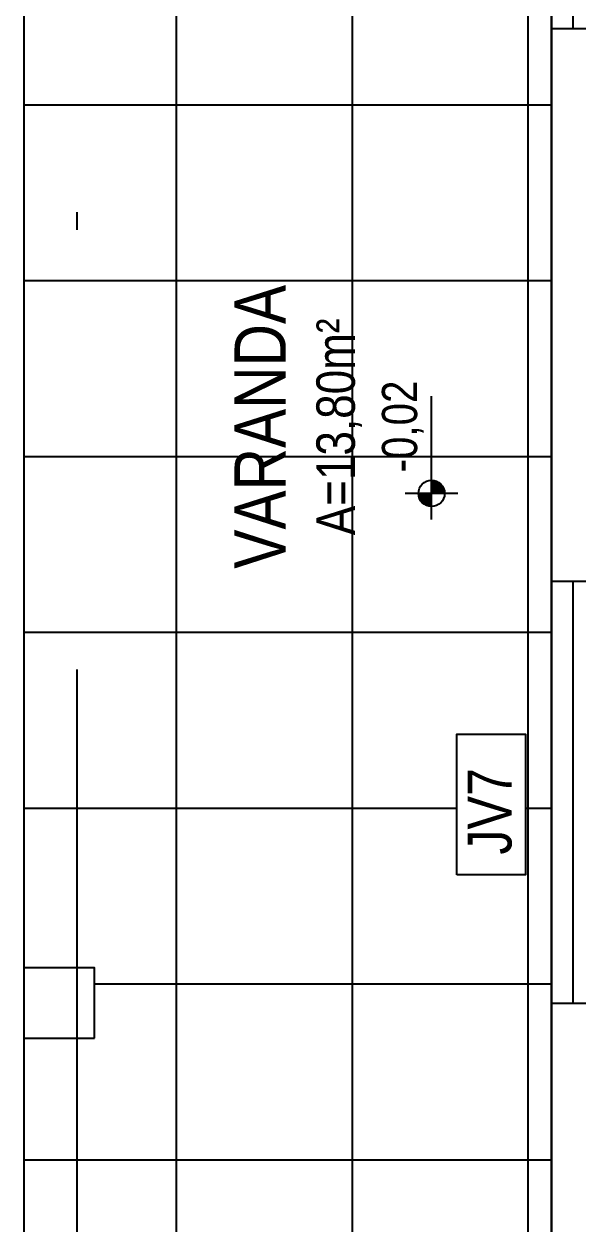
# Model space of a CAD drawing. Header units: millimetres. Extents: x 3923 to 4007, y 744 to 982.
# Drawn here: x 3954.81 to 3957.96, y 832.34 to 839.17 of the extents above; entities that cross this region are included whole.
import ezdxf
from ezdxf.enums import TextEntityAlignment as Align

# ---------------------------------------------------------------- set-up
doc = ezdxf.new("R2010")
doc.units = ezdxf.units.MM
doc.header["$LTSCALE"] = 20
doc.linetypes.add('DASHDOT2', pattern=[0.5, 0.25, -0.125, 0, -0.125])
doc.linetypes.add('HIDDEN2', pattern=[0.1875, 0.125, -0.0625])
doc.layers.add('E-txt-g', color=3, linetype='Continuous')
doc.layers.add('HIDROSSANITÁRIO', color=8, linetype='Continuous')
doc.layers.add('E-Txt-W', color=7, linetype='Continuous', lineweight=20)
doc.styles.add('F2', font='ARIALN.TTF')
doc.styles.add('REG60', font='romans.shx', dxfattribs={"width": 0.8, "height": 0.15})
doc.styles.add('REG80', font='romans.shx', dxfattribs={"width": 0.8, "height": 0.2})

# ---------------------------------------------------------------- blocks, each defined once
blk = doc.blocks.new('TXT-AMB75')
at = {"layer": 'E-txt-g', "style": 'REG80', "width": 0.8, "flags": 8}
blk.add_attdef('TXT', text='', height=0.2, dxfattribs=at).set_placement((0.0055, 0.2964), align=Align.CENTER)
at = {"layer": 'E-Txt-W', "style": 'REG60', "width": 0.8, "flags": 8}
blk.add_attdef('TXT', text='', height=0.15, dxfattribs=at).set_placement((0.0055, 0.0271), align=Align.CENTER)
blk = doc.blocks.new('NV')
at = {"color": 4, "linetype": 'ByBlock', "ltscale": 0.5}
for p, q in [((-1.4143, -0.1421), (-1.4143, 0.1067)), ((-1.5387, -0.0177), (-0.9535, -0.0177))]:
    blk.add_line(p, q, dxfattribs=at)
at = {"color": 4, "ltscale": 2.5}
blk.add_circle((-1.4143, -0.0177), 0.0622, dxfattribs=at)
at = {"color": 4}
for points in [[(-1.4143, -0.0177), (-1.4583, 0.0263), (-1.4765, -0.0177), (-1.4717, 0.0061)], [(-1.4143, -0.0177), (-1.4143, 0.0445), (-1.4583, 0.0263), (-1.4381, 0.0398)], [(-1.4143, -0.0177), (-1.3521, -0.0177), (-1.3703, -0.0617), (-1.3568, -0.0415)], [(-1.4143, -0.0177), (-1.3703, -0.0617), (-1.4143, -0.0799), (-1.3905, -0.0752)]]:
    blk.add_solid(points, dxfattribs=at)
at = {"layer": 'E-Txt-W', "color": 4, "ltscale": 2.5, "style": 'F2'}
blk.add_attdef('COTAPISO', (-1.3058, 0.0735), '', height=0.15, dxfattribs=at)

msp = doc.modelspace()

# ---------------------------------------------------------------- hatches: boundary and pattern name
at = {"layer": 'HIDROSSANITÁRIO'}
h = msp.add_hatch(dxfattribs=at)
h.set_pattern_fill('ANSI37,_O', color=8, scale=8, angle=135)
h.set_pattern_definition([(180, (4034.6798, -2297.2923), (-3e-16, -1), []), (270, (4034.6798, -2297.2923), (1, -3e-16), [])])
h.paths.add_polyline_path([(3957.8129, 827.197), (3957.8129, 845.597), (3954.8129, 845.597), (3954.8129, 827.197)])
h.paths.add_polyline_path([(3956.3743, 835.9961), (3956.3743, 837.7571), (3955.9369, 837.7571), (3955.9369, 835.9961)], flags=24)
h.paths.add_polyline_path([(3956.8032, 836.1945), (3956.8032, 837.5587), (3956.4089, 837.5587), (3956.4089, 836.1945)], flags=24)
h.paths.add_polyline_path([(3957.1301, 836.4979), (3957.0555, 836.4979), (3957.0612, 836.4693), (3957.0774, 836.4451)], flags=24)
h.paths.add_polyline_path([(3957.1301, 836.4979), (3957.0774, 836.4451), (3957.1016, 836.4289), (3957.1301, 836.4233)], flags=24)
h.paths.add_polyline_path([(3957.1301, 836.4979), (3957.1301, 836.5726), (3957.1587, 836.5669), (3957.1829, 836.5507)], flags=24)
h.paths.add_polyline_path([(3957.1301, 836.4979), (3957.1829, 836.5507), (3957.1991, 836.5265), (3957.2048, 836.4979)], flags=24)
edge = h.paths.add_edge_path(flags=16)
edge.add_line((3957.2794, 836.4979), (3956.9808, 836.4979))
edge = h.paths.add_edge_path(flags=16)
edge.add_arc((3957.1301, 836.4979), 0.0746, 0, 360)
edge = h.paths.add_edge_path(flags=16)
edge.add_line((3957.1301, 836.3486), (3957.1301, 837.0508))
h.paths.add_polyline_path([(3957.1479, 836.5572), (3957.1479, 837.1997), (3956.7874, 837.1997), (3956.7874, 836.5572)], flags=24)
h.paths.add_polyline_path([(3955.2129, 833.3996), (3955.2129, 833.7996), (3954.8129, 833.7996), (3954.8129, 833.3996)], flags=16)
h.paths.add_polyline_path([(3955.2129, 839.4974), (3955.2129, 839.8974), (3954.8129, 839.8974), (3954.8129, 839.4974)], flags=16)
h.paths.add_polyline_path([(3957.2877, 840.3219), (3957.2877, 841.1225), (3957.677, 841.1225), (3957.677, 840.3219)], flags=16)
h.paths.add_polyline_path([(3957.2743, 834.3287), (3957.2743, 835.1293), (3957.6636, 835.1293), (3957.6636, 834.3287)], flags=16)
h.paths.add_polyline_path([(3955.2129, 827.197), (3955.2129, 827.597), (3954.8129, 827.597), (3954.8129, 827.197)], flags=17)

# ---------------------------------------------------------------- linework, layer by layer
at = {"layer": 'HIDROSSANITÁRIO', "color": 8, "linetype": 'Continuous'}
for p, q in [((3954.8129, 845.597), (3954.8129, 817.1968)), ((3957.8129, 842.3398), (3957.8129, 839.1398)), ((3957.9329, 842.3398), (3957.9329, 839.1398)), ((3957.8129, 839.1398), (3957.8129, 827.197)), ((3958.1129, 839.1398), (3957.8129, 839.1398))]:
    msp.add_line(p, q, dxfattribs=at)
at = {"layer": 'HIDROSSANITÁRIO', "color": 8, "linetype": 'DASHDOT2'}
msp.add_line((3955.1129, 845.597), (3955.1129, 817.5049), dxfattribs=at)
at = {"layer": 'HIDROSSANITÁRIO', "color": 8, "linetype": 'HIDDEN2'}
for p, q in [((3958.1129, 835.997), (3957.8129, 835.997)), ((3957.9329, 835.997), (3957.9329, 833.597)), ((3958.1129, 833.597), (3957.8129, 833.597))]:
    msp.add_line(p, q, dxfattribs=at)
at = {"layer": 'HIDROSSANITÁRIO', "color": 8}
msp.add_lwpolyline([(3957.8129, 827.197), (3957.8129, 845.597), (3954.8129, 845.597), (3954.8129, 827.197)], close=True, dxfattribs=at)
at = {"layer": 'HIDROSSANITÁRIO', "color": 8, "elevation": 7.3184}
msp.add_lwpolyline([(3957.2743, 834.3287), (3957.2743, 835.1293), (3957.6636, 835.1293), (3957.6636, 834.3287)], close=True, dxfattribs=at)
at = {"layer": 'HIDROSSANITÁRIO', "color": 8, "linetype": 'Continuous'}
msp.add_lwpolyline([(3955.2129, 833.3996), (3955.2129, 833.7996), (3954.8129, 833.7996), (3954.8129, 833.3996)], close=True, dxfattribs=at)

# ---------------------------------------------------------------- block references
at = {"layer": 'HIDROSSANITÁRIO', "color": 8}
ref = msp.add_blockref('TXT-AMB75', (3956.7337, 836.8686, 3.6592), dxfattribs=dict(at, xscale=1.458, yscale=1.458, zscale=1.458, rotation=90))
ref.add_attrib('TXT', 'VARANDA', dxfattribs={"layer": 'E-txt-g', "color": 2, "height": 0.2916, "rotation": 90, "style": 'F2'}).set_placement((3956.3014, 836.8766, 3.6592), align=Align.CENTER)
ref.add_attrib('TXT', 'A=13,80m²', dxfattribs={"layer": 'E-Txt-W', "height": 0.2187, "rotation": 90, "style": 'F2'}).set_placement((3956.6942, 836.8766, 3.6592), align=Align.CENTER)
ref = msp.add_blockref('NV', (3957.1089, 838.195, 3.6592), dxfattribs=dict(at, xscale=1.2, yscale=1.2, zscale=1.2, rotation=90))
ref.add_attrib('COTAPISO', '-0,02', (3957.0483, 836.6173, 3.6592), dxfattribs={"layer": 'E-Txt-W', "color": 4, "ltscale": 2.5, "height": 0.2, "rotation": 90, "style": 'F2'})

# ---------------------------------------------------------------- texts
at = {"layer": 'HIDROSSANITÁRIO', "color": 8, "linetype": 'Continuous', "style": 'F2'}
msp.add_text('JV7', height=0.24921, rotation=90, dxfattribs=at).set_placement((3957.3359, 834.4438, 7.3184), align=Align.TOP_LEFT)

doc.saveas('drawing.dxf')
